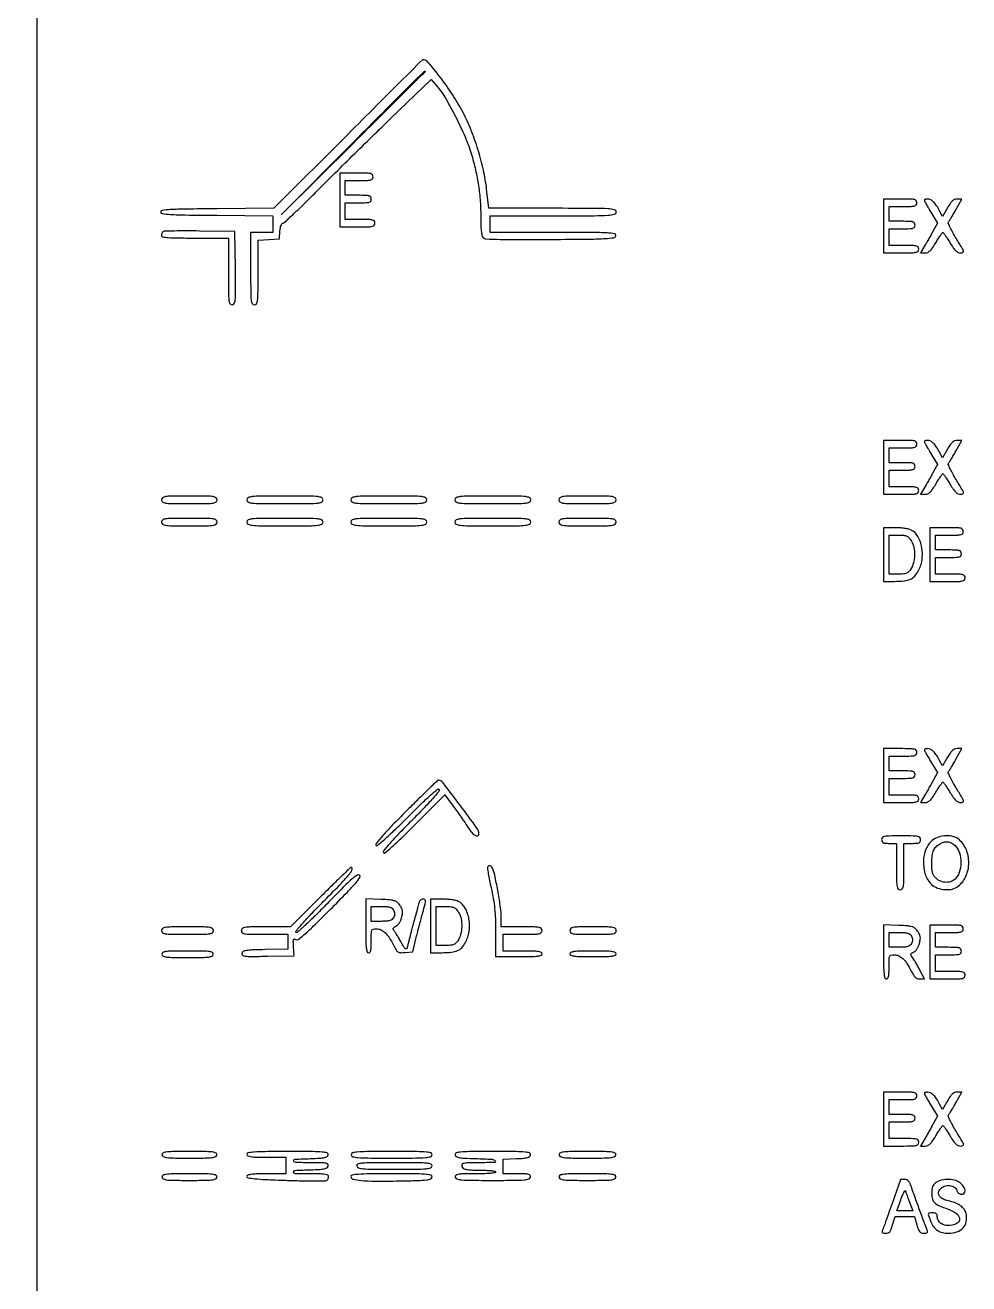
# Model space of a CAD drawing. Extents: x 0 to 1066, y 0 to 761.
# Drawn here: x 777.3 to 820.3, y 113.8 to 171.1 of the extents above; entities that cross this region are included whole.
import ezdxf

# ---------------------------------------------------------------- set-up
doc = ezdxf.new("R2010")
doc.units = 0
doc.header["$MEASUREMENT"] = 0

msp = doc.modelspace()

# ---------------------------------------------------------------- linework, layer by layer
for points in [[(183.390323, 95.266879, 0.000001), (192.989143, 95.254457, 0.000118)], [(329.859243, 95.267872, -0.000023), (352.558836, 95.240684, -0.000004), (375.624384, 95.211821, -0.198594)], [(479.458836, 95.240684, -0.000004), (502.524384, 95.211821, -0.198594)], [(710.559243, 95.267872, -0.000023), (733.258836, 95.240684, -0.000004), (756.324384, 95.211821, -0.198594)], [(416.092229, 95.24091, -0.000004), (439.072908, 95.212432, -0.198597)], [(542.992229, 95.24091, -0.000004), (565.972908, 95.212432, -0.198597)], [(606.442229, 95.24091, -0.000004), (629.422908, 95.212432, -0.198597)], [(669.892229, 95.24091, -0.000004), (692.872908, 95.212432, -0.198597)], [(756.492312, 95.079344, -0.00001), (757.544456, 86.85292, -0.000054)]]:
    msp.add_lwpolyline(points, format="xyb")
for points in [[(409.06215, 749.15415), (40.8618, 749.132981), (40.8618, 380.65769), (40.8618, 12.1824), (501.2973, 12.1824), (961.7328, 12.1824), (961.7328, 380.646631), (961.7328, 749.110861), (961.41555, 749.1633, 0.040886), (961.153339, 749.184871, 0.000002), (934.190609, 749.194398, 0.000089), (904.448031, 749.199508, 0.000054), (869.1804, 749.195529, -0.000029), (813.61687, 749.186499, -0.000004), (696.10453, 749.175037, -0.000004), (556.774728, 749.163736, -0.000004)], [(791.984094, 166.155594), (788.602081, 162.772789), (786.020191, 162.750444, 0.001376), (784.5662, 162.73386, 0.010896), (783.893489, 162.709667, 0.015167), (783.504093, 162.675283, 0.379945), (783.4383, 162.6012, 0.379531), (783.50394, 162.527181, 0.015396), (783.889707, 162.492734, 0.010991), (784.55669, 162.46852, 0.00139), (785.99745, 162.45191), (788.5566, 162.429519), (788.5566, 162.05006), (788.5566, 161.6706), (788.049, 161.6706), (787.5414, 161.6706), (787.5414, 160.0209, 0.001596), (787.544768, 158.965667, 0.023961), (787.564719, 158.598562, 0.091778), (787.613971, 158.43061, 0.282824), (787.7106, 158.3712, 0.267237), (787.806284, 158.426274, 0.103402), (787.856226, 158.576885, 0.026703), (787.876358, 158.908025, 0.001832), (787.8798, 159.847478), (787.8798, 161.323756), (788.36625, 161.349128), (788.8527, 161.3745), (788.878714, 161.73405, -0.024189), (788.896093, 161.877456, -0.043169), (788.92607, 161.992339, -0.055976), (788.964018, 162.070226, -0.256832), (789.006521, 162.0936, 0.189354), (789.074263, 162.120209, 0.001459), (789.513042, 162.530183, 0.005095), (790.013392, 163.010123, 0.003217), (790.587907, 163.579838, -0.00171), (791.286536, 164.276821, -0.000851), (792.176295, 165.155437, -0.000844), (793.101273, 166.062658, -0.001242), (793.917458, 166.85652), (795.767416, 168.646964), (796.051801, 168.310132, -0.04334), (796.433324, 167.769504, -0.014716), (796.893673, 166.923805, -0.015074), (797.317821, 166.020307, -0.028612), (797.594459, 165.2661, -0.016856), (797.79306, 164.521455, -0.020023), (797.928248, 163.806534, -0.019995), (798.005946, 163.08222, -0.016721), (798.0318, 162.309337, 0.008165), (798.037889, 161.936496, 0.024417), (798.058641, 161.682381, 0.033858), (798.09309, 161.510671, 0.154304), (798.147555, 161.42605, 0.164869), (798.273082, 161.37795, 0.003764), (798.92137, 161.357457, 0.006111), (799.8252, 161.346746, 0.001793), (801.213168, 161.352241, 0.001), (803.008548, 161.369379, 0.011394), (803.716916, 161.393709, 0.022542), (804.097808, 161.432771, 0.318514), (804.191517, 161.52255, 0.42188), (804.129607, 161.611444, 0.028052), (803.786887, 161.648573, 0.012007), (803.116642, 161.667219, 0.00095), (801.337403, 161.6706), (798.4548, 161.6706), (798.4548, 162.0513), (798.4548, 162.432), (801.3312, 162.432, 0.000829), (803.205622, 162.435106, 0.013861), (803.8269, 162.454394, 0.043769), (804.126497, 162.498522, 0.347301), (804.2076, 162.6012, 0.348149), (804.126153, 162.703994, 0.043149), (803.823516, 162.748017, 0.013733), (803.196632, 162.767297, 0.00082), (801.304131, 162.7704), (798.400661, 162.7704), (798.299603, 163.639784, 0.026102), (798.151909, 164.511082, 0.019731), (797.902814, 165.449105, 0.01984), (797.583047, 166.356834, 0.027865), (797.221855, 167.135976, 0.021226), (796.738388, 167.956883, 0.019801), (796.176382, 168.753683, 0.013454), (795.635988, 169.420857, 0.219186), (795.380734, 169.5384, 0.198375), (795.370469, 169.534161, 0.000006), (794.376937, 168.544701, 0.000337), (793.281954, 167.452707, 0.000203)], [(795.4938, 169.009238, -0.198897), (795.487552, 168.994154, -0.000015), (794.530814, 168.037358, -0.000515), (793.472558, 166.981278, -0.00031), (792.21555, 165.730988), (788.9373, 162.4743), (792.193988, 165.75255, -0.000203), (794.183242, 167.753353, -0.002267), (794.978965, 168.545829, -0.001359), (795.463902, 169.021833, -0.663843)], [(791.6022, 163.1511), (791.6022, 161.9244), (792.4059, 161.9244, 0.004147), (792.896609, 161.92847, 0.047763), (793.087988, 161.950003, 0.16431), (793.175394, 162.001593, 0.179874), (793.2096, 162.0936, 0.157888), (793.18006, 162.184816, 0.176663), (793.10385, 162.236362, 0.055952), (792.938978, 162.258453, 0.005351), (792.5328, 162.2628), (791.856, 162.2628), (791.856, 162.6435), (791.856, 163.0242), (792.4482, 163.0242, 0.006583), (792.798092, 163.028807, 0.063075), (792.945225, 163.051393, 0.183695), (793.01407, 163.102826, 0.142406), (793.0404, 163.1934, 0.142406), (793.01407, 163.283974, 0.183695), (792.945225, 163.335407, 0.063075), (792.798092, 163.357993, 0.006583), (792.4482, 163.3626), (791.856, 163.3626), (791.856, 163.701), (791.856, 164.0394), (792.4905, 164.0394, 0.005909), (792.868526, 164.043867, 0.059311), (793.024538, 164.06619, 0.180365), (793.097056, 164.117688, 0.150217), (793.125, 164.2086, 0.17273), (793.092327, 164.300357, 0.168559), (793.008675, 164.35195, 0.050222), (792.826122, 164.373649, 0.004487), (792.3636, 164.3778), (791.6022, 164.3778)], [(816.39, 161.9667), (816.39, 160.74), (817.1937, 160.74, 0.004147), (817.684409, 160.74407, 0.047763), (817.875788, 160.765603, 0.16431), (817.963194, 160.817193, 0.179874), (817.9974, 160.9092, 0.157888), (817.96786, 161.000416, 0.176663), (817.89165, 161.051963, 0.055952), (817.726778, 161.074053, 0.005351), (817.3206, 161.0784), (816.6438, 161.0784), (816.6438, 161.4591), (816.6438, 161.8398), (817.236, 161.8398, 0.006583), (817.585892, 161.844407, 0.063075), (817.733025, 161.866993, 0.183695), (817.80187, 161.918426, 0.142406), (817.8282, 162.009, 0.142406), (817.80187, 162.099574, 0.183695), (817.733025, 162.151007, 0.063075), (817.585892, 162.173593, 0.006583), (817.236, 162.1782), (816.6438, 162.1782), (816.6438, 162.5166), (816.6438, 162.855), (817.2783, 162.855, 0.005909), (817.656326, 162.859467, 0.059311), (817.812338, 162.88179, 0.180365), (817.884856, 162.933288, 0.150217), (817.9128, 163.0242, 0.17273), (817.880127, 163.115957, 0.168559), (817.796475, 163.16755, 0.050222), (817.613922, 163.189249, 0.004487), (817.1514, 163.1934), (816.39, 163.1934)], [(818.2512, 163.141017, 0.12301), (818.260101, 163.105385, 0.003159), (818.339275, 162.959033, 0.006529), (818.436137, 162.787992, 0.00439), (818.551031, 162.595059), (818.850861, 162.101484), (818.675697, 161.780292, -0.002869), (818.593434, 161.631488, -0.001518), (818.489789, 161.447832, -0.00151), (818.382612, 161.260575, -0.002337), (818.288797, 161.09955), (818.077062, 160.74), (818.286288, 160.74, 0.105199), (818.403289, 160.764892, 0.085914), (818.509815, 160.836319, 0.052726), (818.62442, 160.971456, 0.014746), (818.773822, 161.2053, -0.006681), (818.883654, 161.383478, -0.010501), (818.98321, 161.533213, -0.004849), (819.070505, 161.656149, -0.254944), (819.095815, 161.668201, -0.226292), (819.121131, 161.654372, -0.004433), (819.208963, 161.530529, -0.009702), (819.309118, 161.380495, -0.006242), (819.419653, 161.202901, 0.014971), (819.568972, 160.972073, 0.051802), (819.684524, 160.836991, 0.083594), (819.791353, 160.76502, 0.106918), (819.907024, 160.74, 0.130295), (820.006099, 160.766264, 0.351922), (820.031035, 160.82947, 0.060655), (819.967639, 160.970606, 0.002956), (819.699363, 161.408922, -0.011173), (819.54513, 161.670467, -0.01758), (819.425815, 161.902301, -0.011947), (819.340879, 162.094424, -0.293207), (819.350732, 162.149172, 0.047422), (819.389079, 162.199228, 0.003721), (819.47718, 162.342442, 0.005039), (819.579467, 162.515436, 0.003834), (819.688165, 162.70695), (819.959352, 163.1934), (819.747815, 163.1934, 0.093558), (819.633244, 163.171773, 0.088897), (819.532118, 163.109706, 0.059307), (819.429331, 162.993575, 0.018991), (819.305137, 162.798989), (819.073997, 162.404577), (818.94811, 162.650939, 0.025616), (818.810175, 162.889839, 0.052309), (818.674302, 163.05808, 0.070756), (818.540101, 163.159179, 0.126762), (818.407288, 163.1934, 0.031847), (818.347494, 163.189588, 0.049151), (818.297051, 163.178012, 0.063174), (818.262125, 163.161143, 0.253917)], [(783.538771, 161.700571, 0.07617), (783.516459, 161.670184, 0.038357), (783.497688, 161.626353, 0.036962), (783.484887, 161.577056, 0.045074), (783.4806, 161.5296, 0.367872), (783.531603, 161.469659, 0.021711), (783.787275, 161.439517, 0.015631), (784.213613, 161.42131, 0.002855), (785.0034, 161.4168), (786.5262, 161.4168), (786.5262, 159.894, 0.001741), (786.529594, 158.919256, 0.026219), (786.549725, 158.580709, 0.103153), (786.600127, 158.427279, 0.268116), (786.697188, 158.3712, 0.28165), (786.794376, 158.430663, 0.096363), (786.842064, 158.596184, 0.024026), (786.856818, 158.961786, 0.001504), (786.845238, 160.04205), (786.8223, 161.7129), (785.209621, 161.735821, 0.003421), (784.587247, 161.740409, 0.005406), (784.053579, 161.734921, 0.001621), (783.592497, 161.723698, 0.191754)], [(816.39, 150.9687), (816.39, 149.742), (817.1937, 149.742, 0.004147), (817.684409, 149.74607, 0.047763), (817.875788, 149.767603, 0.16431), (817.963194, 149.819193, 0.179874), (817.9974, 149.9112, 0.157888), (817.96786, 150.002416, 0.176663), (817.89165, 150.053962, 0.055952), (817.726778, 150.076053, 0.005351), (817.3206, 150.0804), (816.6438, 150.0804), (816.6438, 150.4611), (816.6438, 150.8418), (817.236, 150.8418, 0.006583), (817.585892, 150.846407, 0.063075), (817.733025, 150.868993, 0.183695), (817.80187, 150.920426, 0.142406), (817.8282, 151.011, 0.142406), (817.80187, 151.101574, 0.183695), (817.733025, 151.153007, 0.063075), (817.585892, 151.175593, 0.006583), (817.236, 151.1802), (816.6438, 151.1802), (816.6438, 151.5186), (816.6438, 151.857), (817.2783, 151.857, 0.005909), (817.656326, 151.861467, 0.059311), (817.812338, 151.88379, 0.180365), (817.884856, 151.935288, 0.150217), (817.9128, 152.0262, 0.17273), (817.880127, 152.117957, 0.168559), (817.796475, 152.16955, 0.050222), (817.613922, 152.191249, 0.004487), (817.1514, 152.1954), (816.39, 152.1954)], [(818.2512, 152.143017, 0.12301), (818.260101, 152.107385, 0.003159), (818.339275, 151.961033, 0.006529), (818.436137, 151.789992, 0.00439), (818.551031, 151.597059), (818.850861, 151.103484), (818.675697, 150.782292, -0.002869), (818.593434, 150.633488, -0.001518), (818.489789, 150.449832, -0.00151), (818.382612, 150.262575, -0.002337), (818.288797, 150.10155), (818.077062, 149.742), (818.286288, 149.742, 0.105199), (818.403289, 149.766892, 0.085914), (818.509815, 149.838319, 0.052726), (818.62442, 149.973456, 0.014746), (818.773822, 150.2073, -0.006681), (818.883654, 150.385478, -0.010501), (818.98321, 150.535213, -0.004849), (819.070505, 150.658149, -0.254944), (819.095815, 150.670201, -0.226292), (819.121131, 150.656372, -0.004433), (819.208963, 150.532529, -0.009702), (819.309118, 150.382495, -0.006242), (819.419653, 150.204901, 0.014971), (819.568972, 149.974073, 0.051802), (819.684524, 149.838991, 0.083594), (819.791353, 149.76702, 0.106918), (819.907024, 149.742, 0.130295), (820.006099, 149.768264, 0.351922), (820.031035, 149.83147, 0.060655), (819.967639, 149.972606, 0.002956), (819.699363, 150.410922, -0.011173), (819.54513, 150.672467, -0.01758), (819.425815, 150.904301, -0.011947), (819.340879, 151.096424, -0.293207), (819.350732, 151.151172, 0.047422), (819.389079, 151.201228, 0.003721), (819.47718, 151.344442, 0.005039), (819.579467, 151.517436, 0.003834), (819.688165, 151.70895), (819.959352, 152.1954), (819.747815, 152.1954, 0.093558), (819.633244, 152.173773, 0.088897), (819.532118, 152.111706, 0.059307), (819.429331, 151.995575, 0.018991), (819.305137, 151.800989), (819.073997, 151.406577), (818.94811, 151.652939, 0.025616), (818.810175, 151.891839, 0.052309), (818.674302, 152.06008, 0.070756), (818.540101, 152.161179, 0.126762), (818.407288, 152.1954, 0.031847), (818.347494, 152.191588, 0.049151), (818.297051, 152.180012, 0.063174), (818.262125, 152.163143, 0.253917)], [(783.4806, 149.4882, 0.245279), (783.529952, 149.393648, 0.119596), (783.660375, 149.34297, 0.030926), (783.948507, 149.32256, 0.002222), (784.7496, 149.319, 0.002222), (785.550693, 149.32256, 0.030926), (785.838825, 149.34297, 0.119596), (785.969248, 149.393648, 0.245279), (786.0186, 149.4882, 0.245279), (785.969248, 149.582752, 0.119596), (785.838825, 149.63343, 0.030926), (785.550693, 149.65384, 0.002222), (784.7496, 149.6574, 0.002222), (783.948507, 149.65384, 0.030926), (783.660375, 149.63343, 0.119596), (783.529952, 149.582752, 0.245279)], [(787.3722, 149.4882, 0.289626), (787.433587, 149.391113, 0.086689), (787.610138, 149.342213, 0.022816), (787.994782, 149.322337, 0.001501), (789.1065, 149.319, 0.001501), (790.218218, 149.322337, 0.022816), (790.602863, 149.342213, 0.086689), (790.779413, 149.391113, 0.289626), (790.8408, 149.4882, 0.289626), (790.779413, 149.585287, 0.086689), (790.602863, 149.634187, 0.022816), (790.218218, 149.654063, 0.001501), (789.1065, 149.6574, 0.001501), (787.994782, 149.654063, 0.022816), (787.610138, 149.634187, 0.086689), (787.433587, 149.585287, 0.289626)], [(792.1098, 149.4882, 0.289626), (792.171187, 149.391113, 0.086689), (792.347737, 149.342213, 0.022816), (792.732382, 149.322337, 0.001501), (793.8441, 149.319, 0.001501), (794.955818, 149.322337, 0.022816), (795.340463, 149.342213, 0.086689), (795.517013, 149.391113, 0.289626), (795.5784, 149.4882, 0.289626), (795.517013, 149.585287, 0.086689), (795.340463, 149.634187, 0.022816), (794.955818, 149.654063, 0.001501), (793.8441, 149.6574, 0.001501), (792.732382, 149.654063, 0.022816), (792.347737, 149.634187, 0.086689), (792.171187, 149.585287, 0.289626)], [(796.8474, 149.4882, 0.289626), (796.908787, 149.391113, 0.086689), (797.085338, 149.342213, 0.022816), (797.469982, 149.322337, 0.001501), (798.5817, 149.319, 0.001501), (799.693418, 149.322337, 0.022816), (800.078062, 149.342213, 0.086689), (800.254613, 149.391113, 0.289626), (800.316, 149.4882, 0.289626), (800.254613, 149.585287, 0.086689), (800.078062, 149.634187, 0.022816), (799.693418, 149.654063, 0.001501), (798.5817, 149.6574, 0.001501), (797.469982, 149.654063, 0.022816), (797.085338, 149.634187, 0.086689), (796.908787, 149.585287, 0.289626)], [(801.585, 149.4882, 0.250083), (801.635569, 149.393418, 0.116079), (801.770062, 149.342879, 0.02996), (802.066974, 149.322532, 0.00213), (802.8963, 149.319, 0.00213), (803.725626, 149.322532, 0.02996), (804.022538, 149.342879, 0.116079), (804.157031, 149.393418, 0.250083), (804.2076, 149.4882, 0.250083), (804.157031, 149.582982, 0.116079), (804.022538, 149.633521, 0.02996), (803.725626, 149.653868, 0.00213), (802.8963, 149.6574, 0.00213), (802.066974, 149.653868, 0.02996), (801.770062, 149.633521, 0.116079), (801.635569, 149.582982, 0.250083)], [(783.4806, 148.473, 0.245279), (783.529952, 148.378448, 0.119596), (783.660375, 148.32777, 0.030926), (783.948507, 148.30736, 0.002222), (784.7496, 148.3038, 0.002222), (785.550693, 148.30736, 0.030926), (785.838825, 148.32777, 0.119596), (785.969248, 148.378448, 0.245279), (786.0186, 148.473, 0.245279), (785.969248, 148.567552, 0.119596), (785.838825, 148.61823, 0.030926), (785.550693, 148.63864, 0.002222), (784.7496, 148.6422, 0.002222), (783.948507, 148.63864, 0.030926), (783.660375, 148.61823, 0.119596), (783.529952, 148.567552, 0.245279)], [(787.3722, 148.473, 0.289626), (787.433587, 148.375913, 0.086689), (787.610138, 148.327013, 0.022816), (787.994782, 148.307137, 0.001501), (789.1065, 148.3038, 0.001501), (790.218218, 148.307137, 0.022816), (790.602863, 148.327013, 0.086689), (790.779413, 148.375913, 0.289626), (790.8408, 148.473, 0.289626), (790.779413, 148.570087, 0.086689), (790.602863, 148.618987, 0.022816), (790.218218, 148.638863, 0.001501), (789.1065, 148.6422, 0.001501), (787.994782, 148.638863, 0.022816), (787.610138, 148.618987, 0.086689), (787.433587, 148.570087, 0.289626)], [(792.1098, 148.473, 0.289626), (792.171187, 148.375913, 0.086689), (792.347737, 148.327013, 0.022816), (792.732382, 148.307137, 0.001501), (793.8441, 148.3038, 0.001501), (794.955818, 148.307137, 0.022816), (795.340463, 148.327013, 0.086689), (795.517013, 148.375913, 0.289626), (795.5784, 148.473, 0.289626), (795.517013, 148.570087, 0.086689), (795.340463, 148.618987, 0.022816), (794.955818, 148.638863, 0.001501), (793.8441, 148.6422, 0.001501), (792.732382, 148.638863, 0.022816), (792.347737, 148.618987, 0.086689), (792.171187, 148.570087, 0.289626)], [(796.8474, 148.473, 0.289626), (796.908787, 148.375913, 0.086689), (797.085338, 148.327013, 0.022816), (797.469982, 148.307137, 0.001501), (798.5817, 148.3038, 0.001501), (799.693418, 148.307137, 0.022816), (800.078062, 148.327013, 0.086689), (800.254613, 148.375913, 0.289626), (800.316, 148.473, 0.289626), (800.254613, 148.570087, 0.086689), (800.078062, 148.618987, 0.022816), (799.693418, 148.638863, 0.001501), (798.5817, 148.6422, 0.001501), (797.469982, 148.638863, 0.022816), (797.085338, 148.618987, 0.086689), (796.908787, 148.570087, 0.289626)], [(801.585, 148.473, 0.250083), (801.635569, 148.378218, 0.116079), (801.770062, 148.327679, 0.02996), (802.066974, 148.307332, 0.00213), (802.8963, 148.3038, 0.00213), (803.725626, 148.307332, 0.02996), (804.022538, 148.327679, 0.116079), (804.157031, 148.378218, 0.250083), (804.2076, 148.473, 0.250083), (804.157031, 148.567782, 0.116079), (804.022538, 148.618321, 0.02996), (803.725626, 148.638668, 0.00213), (802.8963, 148.6422, 0.00213), (802.066974, 148.638668, 0.02996), (801.770062, 148.618321, 0.116079), (801.635569, 148.567782, 0.250083)], [(816.39, 146.9925), (816.39, 145.7658), (816.87645, 145.774233, 0.018847), (817.33942, 145.799733, 0.076273), (817.612829, 145.868081, 0.107083), (817.804018, 146.001869, 0.057946), (817.974222, 146.234764, 0.09461), (818.145213, 146.739418, 0.077415), (818.135801, 147.310031, 0.083451), (817.960167, 147.810465, 0.148656), (817.649984, 148.112203, 0.065462), (817.53764, 148.152666, 0.01784), (817.351659, 148.186374, 0.017725), (817.136031, 148.209791, 0.017594), (816.91875, 148.217953), (816.39, 148.2192)], [(818.505, 146.9925), (818.505, 145.7658), (819.3087, 145.7658, 0.004147), (819.799409, 145.76987, 0.047763), (819.990788, 145.791403, 0.16431), (820.078194, 145.842993, 0.179874), (820.1124, 145.935, 0.157888), (820.08286, 146.026216, 0.176663), (820.00665, 146.077763, 0.055952), (819.841778, 146.099853, 0.005351), (819.4356, 146.1042), (818.7588, 146.1042), (818.7588, 146.4849), (818.7588, 146.8656), (819.351, 146.8656, 0.006583), (819.700892, 146.870207, 0.063075), (819.848025, 146.892793, 0.183695), (819.91687, 146.944226, 0.142406), (819.9432, 147.0348, 0.142406), (819.91687, 147.125374, 0.183695), (819.848025, 147.176807, 0.063075), (819.700892, 147.199393, 0.006583), (819.351, 147.204), (818.7588, 147.204), (818.7588, 147.5424), (818.7588, 147.8808), (819.3933, 147.8808, 0.005909), (819.771326, 147.885267, 0.059311), (819.927338, 147.90759, 0.180365), (819.999856, 147.959088, 0.150217), (820.0278, 148.05, 0.17273), (819.995127, 148.141757, 0.168559), (819.911475, 148.19335, 0.050222), (819.728922, 148.215049, 0.004487), (819.2664, 148.2192), (818.505, 148.2192)], [(817.664953, 147.60585, -0.090931), (817.777274, 147.324131, -0.056823), (817.807335, 146.969209, -0.056208), (817.756425, 146.611388, -0.081785), (817.62763, 146.320509, -0.053857), (817.534367, 146.206966, -0.102503), (817.435365, 146.143335, -0.073821), (817.297688, 146.112609, -0.018052), (817.06485, 146.1042), (816.6438, 146.1042), (816.6438, 146.9925), (816.6438, 147.8808), (817.068043, 147.8808, -0.017821), (817.318018, 147.871888, -0.090339), (817.452517, 147.837335, -0.111314), (817.552276, 147.760966, -0.033754)], [(816.39, 136.9251), (816.39, 135.6984), (817.1937, 135.6984, 0.004147), (817.684409, 135.70247, 0.047763), (817.875788, 135.724003, 0.16431), (817.963194, 135.775593, 0.179874), (817.9974, 135.8676, 0.157888), (817.96786, 135.958816, 0.176663), (817.89165, 136.010362, 0.055952), (817.726778, 136.032453, 0.005351), (817.3206, 136.0368), (816.6438, 136.0368), (816.6438, 136.4175), (816.6438, 136.7982), (817.236, 136.7982, 0.006583), (817.585892, 136.802807, 0.063075), (817.733025, 136.825393, 0.183695), (817.80187, 136.876826, 0.142406), (817.8282, 136.9674, 0.142406), (817.80187, 137.057974, 0.183695), (817.733025, 137.109407, 0.063075), (817.585892, 137.131993, 0.006583), (817.236, 137.1366), (816.6438, 137.1366), (816.6438, 137.475), (816.6438, 137.8134), (817.2783, 137.8134, 0.005909), (817.656326, 137.817867, 0.059311), (817.812338, 137.84019, 0.180365), (817.884856, 137.891688, 0.150217), (817.9128, 137.9826, 0.17273), (817.880127, 138.074357, 0.168559), (817.796475, 138.12595, 0.050222), (817.613922, 138.147649, 0.004487), (817.1514, 138.1518), (816.39, 138.1518)], [(818.2512, 138.099417, 0.12301), (818.260101, 138.063785, 0.003159), (818.339275, 137.917433, 0.006529), (818.436137, 137.746392, 0.00439), (818.551031, 137.553459), (818.850861, 137.059884), (818.675697, 136.738692, -0.002869), (818.593434, 136.589888, -0.001518), (818.489789, 136.406232, -0.00151), (818.382612, 136.218975, -0.002337), (818.288797, 136.05795), (818.077062, 135.6984), (818.286288, 135.6984, 0.105199), (818.403289, 135.723292, 0.085914), (818.509815, 135.794719, 0.052726), (818.62442, 135.929856, 0.014746), (818.773822, 136.1637, -0.006681), (818.883654, 136.341878, -0.010501), (818.98321, 136.491613, -0.004849), (819.070505, 136.614549, -0.254944), (819.095815, 136.626601, -0.226292), (819.121131, 136.612772, -0.004433), (819.208963, 136.488929, -0.009702), (819.309118, 136.338895, -0.006242), (819.419653, 136.161301, 0.014971), (819.568972, 135.930473, 0.051802), (819.684524, 135.795391, 0.083594), (819.791353, 135.72342, 0.106918), (819.907024, 135.6984, 0.130295), (820.006099, 135.724664, 0.351922), (820.031035, 135.78787, 0.060655), (819.967639, 135.929006, 0.002956), (819.699363, 136.367322, -0.011173), (819.54513, 136.628867, -0.01758), (819.425815, 136.860701, -0.011947), (819.340879, 137.052824, -0.293207), (819.350732, 137.107572, 0.047422), (819.389079, 137.157628, 0.003721), (819.47718, 137.300842, 0.005039), (819.579467, 137.473836, 0.003834), (819.688165, 137.66535), (819.959352, 138.1518), (819.747815, 138.1518, 0.093558), (819.633244, 138.130173, 0.088897), (819.532118, 138.068106, 0.059307), (819.429331, 137.951975, 0.018991), (819.305137, 137.757389), (819.073997, 137.362977), (818.94811, 137.609339, 0.025616), (818.810175, 137.848239, 0.052309), (818.674302, 138.01648, 0.070756), (818.540101, 138.117579, 0.126762), (818.407288, 138.1518, 0.031847), (818.347494, 138.147988, 0.049151), (818.297051, 138.136412, 0.063174), (818.262125, 138.119543, 0.253917)], [(794.614904, 135.284816, 0.004007), (793.999757, 134.658916, 0.010423), (793.570118, 134.195759, 0.005877), (793.258208, 133.836723, 0.325046), (793.25189, 133.752616, 0.455241), (793.320035, 133.741422, 0.007844), (793.64224, 134.016846, 0.011555), (794.075663, 134.41746, 0.00388), (794.6901, 135.0216, -0.003882), (795.304366, 135.625568, -0.011548), (795.737842, 136.026236, -0.007828), (796.060181, 136.301804, -0.455267), (796.128288, 136.290619, -0.323084), (796.122319, 136.207187, -0.006637), (795.83368, 135.871167, -0.011122), (795.43299, 135.436905, -0.004302), (794.8593, 134.8524, 0.004302), (794.28561, 134.267895, 0.011122), (793.88492, 133.833633, 0.006637), (793.596281, 133.497613, 0.323084), (793.590312, 133.414181, 0.4552), (793.658408, 133.40299, 0.007856), (793.980152, 133.677958, 0.011569), (794.412888, 134.077887, 0.003888), (795.026101, 134.680805), (796.397997, 136.050811), (796.822984, 135.472755, -0.003915), (797.002097, 135.22509, -0.003252), (797.188865, 134.958886, -0.003283), (797.356782, 134.712771, -0.008863), (797.471747, 134.53515, 0.041897), (797.624235, 134.330537, 0.076486), (797.783964, 134.197652, 0.197777), (797.893557, 134.181007, 0.345604), (797.9472, 134.249345, 0.15754), (797.854582, 134.536001, 0.004617), (797.091744, 135.572958, 0.003581), (796.297716, 136.616044, 0.232294), (796.099063, 136.7136, 0.193433), (796.060051, 136.697921, 0.000524), (795.639484, 136.293895, 0.003037), (795.16608, 135.83258, 0.001877)], [(816.3054, 134.0064, 0.094959), (816.321963, 133.919974, 0.184152), (816.36885, 133.868925, 0.098846), (816.461839, 133.84353, 0.017388), (816.6438, 133.8372), (816.9822, 133.8372), (816.9822, 132.7797, 0.002827), (816.985931, 132.119741, 0.036854), (817.006734, 131.875538, 0.138781), (817.057994, 131.765068, 0.218517), (817.1514, 131.7222, 0.218517), (817.244806, 131.765068, 0.138781), (817.296066, 131.875538, 0.036854), (817.316869, 132.119741, 0.002827), (817.3206, 132.7797), (817.3206, 133.8372), (817.7013, 133.8372, 0.013964), (817.911058, 133.843059, 0.090841), (818.013263, 133.86775, 0.188085), (818.063834, 133.918795, 0.102588), (818.082, 134.0064, 0.193568), (818.044802, 134.098885, 0.15568), (817.949813, 134.150421, 0.043488), (817.740805, 134.171667, 0.003595), (817.1937, 134.1756, 0.003595), (816.646595, 134.171667, 0.043488), (816.437588, 134.150421, 0.15568), (816.342598, 134.098885, 0.193568)], [(818.604403, 133.963573, 0.123885), (818.321212, 133.570877, 0.085485), (818.207637, 133.031957, 0.082885), (818.280108, 132.469936, 0.104562), (818.531839, 132.011326, 0.111799), (818.769809, 131.834975, 0.06908), (819.106208, 131.739281, 0.069045), (819.456165, 131.738815, 0.111332), (819.734082, 131.842881, 0.131426), (820.114839, 132.26886, 0.103697), (820.275254, 132.868511, 0.101152), (820.18259, 133.494853, 0.118621), (819.851971, 133.994419, 0.118666), (819.592235, 134.141001, 0.075716), (819.246556, 134.184938, 0.073305), (818.891541, 134.123607, 0.095814)], [(819.583497, 133.791839, -0.143223), (819.811198, 133.507523, -0.079931), (819.91366, 133.072353, -0.077332), (819.875465, 132.611218, -0.11509), (819.694196, 132.25095, -0.119537), (819.505784, 132.111395, -0.098447), (819.260127, 132.060752, -0.09388), (819.003677, 132.107462, -0.097006), (818.785403, 132.244547, -0.056872), (818.684483, 132.36364, -0.080028), (818.626587, 132.489996, -0.054705), (818.598763, 132.661724, -0.014142), (818.592291, 132.942497, -0.025001), (818.611355, 133.287355, -0.075567), (818.670782, 133.514338, -0.098225), (818.784237, 133.679205, -0.062967), (818.9703, 133.819619, -0.051006), (819.135066, 133.892958, -0.090781), (819.281714, 133.912995, -0.090761), (819.425971, 133.879781, -0.050966)], [(790.7139, 131.3838), (789.362283, 130.0302), (788.240342, 130.0302, 0.002611), (787.537387, 130.026529, 0.034823), (787.279793, 130.00586, 0.132666), (787.163315, 129.954754, 0.227175), (787.1184, 129.861, 0.218517), (787.161268, 129.767594, 0.138781), (787.271737, 129.716334, 0.036854), (787.515941, 129.695531, 0.002827), (788.1759, 129.6918), (789.2334, 129.6918), (789.2334, 129.356004), (789.2334, 129.020208), (788.19808, 128.996454, 0.003739), (787.601771, 128.97831, 0.031093), (787.332782, 128.951304, 0.083145), (787.193905, 128.904024, 0.225542), (787.133922, 128.822287, 0.310394), (787.169335, 128.741361, 0.112797), (787.294028, 128.698411, 0.029217), (787.577227, 128.684621, 0.002419), (788.314562, 128.695387), (789.524042, 128.7189), (789.498216, 129.137254, -0.007563), (789.487582, 129.365636, -0.077656), (789.4992, 129.459154, -0.367132), (789.533612, 129.482119, -0.145387), (789.58997, 129.458026, 0.341854), (789.701459, 129.454242, 0.022038), (789.973322, 129.669159, 0.015521), (790.397675, 130.059794, 0.002731), (791.167886, 130.822572, 0.002507), (791.952854, 131.616426, 0.016609), (792.329383, 132.02752, 0.028514), (792.521817, 132.279967, 0.385671), (792.506739, 132.385523, 0.336346), (792.393331, 132.390494, 0.028562), (792.148294, 132.199446, 0.017247), (791.758362, 131.833393, 0.002766), (791.026086, 131.088642, -0.004408), (790.465723, 130.522465, -0.009579), (790.02351, 130.09998, -0.004375), (789.665934, 129.776953, -0.465645), (789.608557, 129.785369, -0.328221), (789.614292, 129.856278, -0.003669), (789.9502, 130.237468, -0.009054), (790.373674, 130.694063, -0.004705), (790.917654, 131.249143, 0.00352), (791.685692, 132.029148, 0.023199), (792.048585, 132.439385, 0.076462), (792.172887, 132.65388, 0.528065), (792.115858, 132.7374, 0.193884), (792.081463, 132.723541, 0.000455), (791.683267, 132.33978, 0.002827), (791.235712, 131.902747, 0.001743)], [(798.342007, 132.75855, 0.176068), (798.332237, 132.708593, 0.003611), (798.374217, 132.4528, 0.008023), (798.430832, 132.151829, 0.005255), (798.505272, 131.8068, -0.012625), (798.604231, 131.312934, -0.018032), (798.665029, 130.870128, -0.016478), (798.697102, 130.395246, -0.008411), (798.707659, 129.79755), (798.7086, 128.6766), (799.7661, 128.6766, 0.003867), (800.3414, 128.681049, 0.025996), (800.6262, 128.700288, 0.0595), (800.777455, 128.737028, 0.313079), (800.8236, 128.8035, 0.292784), (800.781876, 128.868646, 0.072528), (800.6544, 128.906229, 0.030643), (800.41244, 128.92578, 0.004841), (799.9353, 128.9304), (799.047, 128.9304), (799.047, 129.3111), (799.047, 129.6918), (799.9353, 129.6918, 0.003595), (800.482405, 129.695733, 0.043488), (800.691413, 129.716979, 0.15568), (800.786402, 129.768515, 0.193568), (800.8236, 129.861, 0.200111), (800.784944, 129.953718, 0.151374), (800.686125, 130.005205, 0.041619), (800.468312, 130.026325, 0.003368), (799.893, 130.0302), (798.9624, 130.0302), (798.9624, 130.486187, 0.035446), (798.932776, 130.903534, 0.007992), (798.820964, 131.606623, 0.007648), (798.687609, 132.303824, 0.041176), (798.578532, 132.67395, 0.067401), (798.527226, 132.767091, 0.148376), (798.462587, 132.815028, 0.208571), (798.397434, 132.810607, 0.138404)], [(792.7866, 130.075921, 0.003202), (792.790926, 129.400413, 0.022501), (792.809932, 129.07197, 0.049121), (792.84583, 128.895747, 0.329081), (792.9135, 128.8458, 0.232029), (792.975237, 128.87608, 0.108427), (793.014369, 128.9586, 0.047315), (793.035101, 129.114457, 0.00942), (793.0404, 129.3957, -0.00595), (793.044707, 129.757665, -0.096871), (793.070744, 129.875798, -0.238613), (793.13541, 129.929415, -0.056005), (793.279453, 129.9456, -0.111332), (793.481301, 129.900092, -0.0814), (793.670781, 129.768801, -0.058762), (793.856919, 129.540969, -0.025596), (794.050152, 129.200686, 0.016965), (794.171004, 128.979043, 0.118227), (794.256161, 128.890956, 0.135972), (794.366663, 128.857177, 0.025076), (794.58166, 128.862286), (794.930323, 128.8881), (795.075559, 129.4803, -0.002182), (795.143282, 129.751326, -0.001239), (795.227472, 130.078713, -0.001237), (795.313915, 130.408084, -0.002043), (795.388765, 130.68585, 0.003568), (795.49372, 131.080123, 0.058755), (795.512121, 131.214932, 0.256654), (795.480541, 131.274977, 0.147085), (795.399979, 131.2992, 0.10892), (795.329484, 131.283659, 0.102075), (795.270153, 131.239722, 0.082289), (795.223877, 131.166842, 0.046032), (795.191804, 131.06655, -0.007424), (795.164487, 130.951114, -0.002798), (795.122971, 130.79041, -0.002771), (795.075837, 130.616004, -0.003371), (795.029685, 130.4532, 0.003859), (794.979919, 130.27699, 0.002106), (794.921442, 130.060074, 0.002098), (794.863863, 129.839115, 0.003336), (794.816647, 129.6495, -0.00079), (794.774357, 129.4759, -0.000813), (794.731915, 129.304076, -0.000785), (794.694637, 129.155205, -0.003457), (794.671906, 129.067587, -0.244176), (794.635077, 129.027231, -0.294518), (794.585937, 129.038259, -0.060688), (794.509172, 129.137997, -0.00858), (794.380744, 129.363564, 0.005504), (794.279773, 129.543471, 0.006918), (794.182113, 129.707775, 0.005644), (794.096942, 129.843204, 0.053227), (794.053876, 129.896564, -0.183705), (794.03646, 129.93535, -0.158456), (794.047813, 129.978791, -0.095196), (794.091079, 130.024336, -0.040132), (794.163733, 130.067987, 0.084253), (794.245683, 130.127601, 0.049314), (794.321749, 130.222586, 0.044595), (794.385456, 130.342732, 0.038698), (794.430464, 130.478063, 0.026721), (794.464434, 130.654422, 0.076578), (794.462442, 130.778841, 0.082928), (794.423416, 130.891184, 0.035157), (794.337072, 131.025862, 0.057331), (794.214502, 131.15614, 0.10358), (794.086117, 131.225432, 0.055706), (793.890985, 131.260374, 0.007564), (793.475758, 131.281471), (792.7866, 131.306043)], [(794.0556, 130.7916, -0.049536), (794.091762, 130.704226, -0.073486), (794.103853, 130.6224, -0.073486), (794.091762, 130.540574, -0.049536), (794.0556, 130.4532, -0.09537), (793.986705, 130.368275, -0.100861), (793.892466, 130.317033, -0.059921), (793.747432, 130.291048, -0.014397), (793.502723, 130.284), (793.0404, 130.284), (793.0404, 130.6224), (793.0404, 130.9608), (793.502723, 130.9608, -0.014397), (793.747432, 130.953752, -0.059921), (793.892466, 130.927767, -0.100861), (793.986705, 130.876525, -0.09537)], [(795.7476, 130.0725), (795.7476, 128.8458), (796.23405, 128.854233, 0.018847), (796.69702, 128.879733, 0.076273), (796.970429, 128.948081, 0.107083), (797.161618, 129.081869, 0.057946), (797.331822, 129.314764, 0.09461), (797.502813, 129.819418, 0.077415), (797.493401, 130.390031, 0.083451), (797.317767, 130.890465, 0.148656), (797.007584, 131.192203, 0.065462), (796.89524, 131.232666, 0.01784), (796.709259, 131.266374, 0.017725), (796.493631, 131.289791, 0.017594), (796.27635, 131.297953), (795.7476, 131.2992)], [(797.022553, 130.68585, -0.090931), (797.134874, 130.404131, -0.056823), (797.164935, 130.049209, -0.056208), (797.114025, 129.691388, -0.081785), (796.98523, 129.400509, -0.053857), (796.891967, 129.286966, -0.102503), (796.792965, 129.223335, -0.073821), (796.655288, 129.192609, -0.018052), (796.42245, 129.1842), (796.0014, 129.1842), (796.0014, 130.0725), (796.0014, 130.9608), (796.425643, 130.9608, -0.017821), (796.675618, 130.951888, -0.090339), (796.810117, 130.917335, -0.111314), (796.909876, 130.840966, -0.033754)], [(783.4806, 129.861, 0.235138), (783.527439, 129.766908, 0.126958), (783.6498, 129.715971, 0.033055), (783.920367, 129.69542, 0.002431), (784.665, 129.6918, 0.002431), (785.409633, 129.69542, 0.033055), (785.6802, 129.715971, 0.126958), (785.802561, 129.766908, 0.235138), (785.8494, 129.861, 0.235138), (785.802561, 129.955092, 0.126958), (785.6802, 130.006029, 0.033055), (785.409633, 130.02658, 0.002431), (784.665, 130.0302, 0.002431), (783.920367, 130.02658, 0.033055), (783.6498, 130.006029, 0.126958), (783.527439, 129.955092, 0.235138)], [(802.0926, 129.861, 0.218517), (802.135468, 129.767594, 0.138781), (802.245938, 129.716334, 0.036854), (802.490141, 129.695531, 0.002827), (803.1501, 129.6918, 0.002827), (803.810059, 129.695531, 0.036854), (804.054263, 129.716334, 0.138781), (804.164732, 129.767594, 0.218517), (804.2076, 129.861, 0.218517), (804.164732, 129.954406, 0.138781), (804.054263, 130.005666, 0.036854), (803.810059, 130.026469, 0.002827), (803.1501, 130.0302, 0.002827), (802.490141, 130.026469, 0.036854), (802.245938, 130.005666, 0.138781), (802.135468, 129.954406, 0.218517)], [(816.39, 128.891521, 0.003202), (816.394326, 128.216013, 0.022501), (816.413332, 127.88757, 0.049121), (816.44923, 127.711347, 0.329081), (816.5169, 127.6614, 0.232029), (816.578637, 127.69168, 0.108427), (816.617769, 127.7742, 0.047315), (816.638501, 127.930057, 0.00942), (816.6438, 128.2113, -0.00595), (816.648107, 128.573265, -0.096871), (816.674144, 128.691398, -0.238613), (816.73881, 128.745015, -0.056005), (816.882853, 128.7612, -0.111153), (817.084305, 128.715856, -0.081177), (817.27362, 128.585001, -0.058854), (817.45931, 128.358371, -0.025924), (817.651172, 128.02095, 0.021841), (817.750916, 127.842153, 0.069009), (817.83807, 127.736627, 0.100305), (817.930578, 127.680832, 0.085906), (818.042845, 127.6614), (818.25405, 127.6614), (818.047873, 128.06325, 0.006834), (817.959806, 128.229272, 0.006481), (817.865698, 128.395812, 0.006451), (817.778651, 128.54096, 0.022591), (817.717227, 128.631075, -0.02569), (817.650648, 128.730064, -0.192002), (817.641729, 128.784864, -0.198014), (817.673063, 128.82979, -0.027525), (817.773928, 128.886975, 0.089041), (817.851881, 128.944814, 0.046566), (817.926398, 129.040476, 0.042448), (817.989634, 129.160802, 0.038847), (818.033864, 129.293663, 0.026721), (818.067834, 129.470022, 0.076578), (818.065842, 129.594441, 0.082928), (818.026816, 129.706784, 0.035157), (817.940472, 129.841462, 0.057331), (817.817902, 129.97174, 0.10358), (817.689517, 130.041032, 0.055706), (817.494385, 130.075974, 0.007564), (817.079158, 130.097071), (816.39, 130.121643)], [(817.659, 129.6072, -0.049536), (817.695162, 129.519826, -0.073486), (817.707253, 129.438, -0.073486), (817.695162, 129.356174, -0.049536), (817.659, 129.2688, -0.09537), (817.590105, 129.183875, -0.100861), (817.495866, 129.132633, -0.059921), (817.350832, 129.106648, -0.014397), (817.106123, 129.0996), (816.6438, 129.0996), (816.6438, 129.438), (816.6438, 129.7764), (817.106123, 129.7764, -0.014397), (817.350832, 129.769352, -0.059921), (817.495866, 129.743367, -0.100861), (817.590105, 129.692125, -0.09537)], [(818.505, 128.8881), (818.505, 127.6614), (819.3087, 127.6614, 0.004147), (819.799409, 127.66547, 0.047763), (819.990788, 127.687003, 0.16431), (820.078194, 127.738593, 0.179874), (820.1124, 127.8306, 0.157888), (820.08286, 127.921816, 0.176663), (820.00665, 127.973362, 0.055952), (819.841778, 127.995453, 0.005351), (819.4356, 127.9998), (818.7588, 127.9998), (818.7588, 128.3805), (818.7588, 128.7612), (819.351, 128.7612, 0.006583), (819.700892, 128.765807, 0.063075), (819.848025, 128.788393, 0.183695), (819.91687, 128.839826, 0.142406), (819.9432, 128.9304, 0.142406), (819.91687, 129.020974, 0.183695), (819.848025, 129.072407, 0.063075), (819.700892, 129.094993, 0.006583), (819.351, 129.0996), (818.7588, 129.0996), (818.7588, 129.438), (818.7588, 129.7764), (819.3933, 129.7764, 0.005909), (819.771326, 129.780867, 0.059311), (819.927338, 129.80319, 0.180365), (819.999856, 129.854688, 0.150217), (820.0278, 129.9456, 0.17273), (819.995127, 130.037357, 0.168559), (819.911475, 130.08895, 0.050222), (819.728922, 130.110649, 0.004487), (819.2664, 130.1148), (818.505, 130.1148)], [(783.496705, 128.78235, 0.240246), (783.559369, 128.701909, 0.078003), (783.708562, 128.658726, 0.028359), (783.999652, 128.638507, 0.003162), (784.665, 128.6343, 0.003162), (785.330348, 128.638507, 0.028359), (785.621438, 128.658726, 0.078003), (785.770631, 128.701909, 0.240246), (785.833295, 128.78235, 0.314402), (785.797566, 128.862576, 0.104511), (785.669277, 128.907138, 0.028923), (785.383459, 128.926667, 0.002598), (784.665, 128.9304, 0.002598), (783.946541, 128.926667, 0.028923), (783.660723, 128.907138, 0.104511), (783.532434, 128.862576, 0.314402)], [(802.0926, 128.8035, 0.313079), (802.138745, 128.737028, 0.0595), (802.29, 128.700288, 0.025996), (802.5748, 128.681049, 0.003867), (803.1501, 128.6766, 0.003867), (803.7254, 128.681049, 0.025996), (804.0102, 128.700288, 0.0595), (804.161455, 128.737028, 0.313079), (804.2076, 128.8035, 0.313079), (804.161455, 128.869972, 0.0595), (804.0102, 128.906712, 0.025996), (803.7254, 128.925951, 0.003867), (803.1501, 128.9304, 0.003867), (802.5748, 128.925951, 0.025996), (802.29, 128.906712, 0.0595), (802.138745, 128.869972, 0.313079)], [(816.39, 121.2741), (816.39, 120.0474), (817.1937, 120.0474, 0.004147), (817.684409, 120.05147, 0.047763), (817.875788, 120.073003, 0.16431), (817.963194, 120.124593, 0.179874), (817.9974, 120.2166, 0.157888), (817.96786, 120.307816, 0.176663), (817.89165, 120.359362, 0.055952), (817.726778, 120.381453, 0.005351), (817.3206, 120.3858), (816.6438, 120.3858), (816.6438, 120.7665), (816.6438, 121.1472), (817.236, 121.1472, 0.006583), (817.585892, 121.151807, 0.063075), (817.733025, 121.174393, 0.183695), (817.80187, 121.225826, 0.142406), (817.8282, 121.3164, 0.142406), (817.80187, 121.406974, 0.183695), (817.733025, 121.458407, 0.063075), (817.585892, 121.480993, 0.006583), (817.236, 121.4856), (816.6438, 121.4856), (816.6438, 121.824), (816.6438, 122.1624), (817.2783, 122.1624, 0.005909), (817.656326, 122.166867, 0.059311), (817.812338, 122.18919, 0.180365), (817.884856, 122.240688, 0.150217), (817.9128, 122.3316, 0.17273), (817.880127, 122.423357, 0.168559), (817.796475, 122.47495, 0.050222), (817.613922, 122.496649, 0.004487), (817.1514, 122.5008), (816.39, 122.5008)], [(818.2512, 122.448417, 0.12301), (818.260101, 122.412785, 0.003159), (818.339275, 122.266433, 0.006529), (818.436137, 122.095392, 0.00439), (818.551031, 121.902459), (818.850861, 121.408884), (818.675697, 121.087692, -0.002869), (818.593434, 120.938888, -0.001518), (818.489789, 120.755232, -0.00151), (818.382612, 120.567975, -0.002337), (818.288797, 120.40695), (818.077062, 120.0474), (818.286288, 120.0474, 0.105199), (818.403289, 120.072292, 0.085914), (818.509815, 120.143719, 0.052726), (818.62442, 120.278856, 0.014746), (818.773822, 120.5127, -0.006681), (818.883654, 120.690878, -0.010501), (818.98321, 120.840613, -0.004849), (819.070505, 120.963549, -0.254944), (819.095815, 120.975601, -0.226292), (819.121131, 120.961772, -0.004433), (819.208963, 120.837929, -0.009702), (819.309118, 120.687895, -0.006242), (819.419653, 120.510301, 0.014971), (819.568972, 120.279473, 0.051802), (819.684524, 120.144391, 0.083594), (819.791353, 120.07242, 0.106918), (819.907024, 120.0474, 0.130295), (820.006099, 120.073664, 0.351922), (820.031035, 120.13687, 0.060655), (819.967639, 120.278006, 0.002956), (819.699363, 120.716322, -0.011173), (819.54513, 120.977867, -0.01758), (819.425815, 121.209701, -0.011947), (819.340879, 121.401824, -0.293207), (819.350732, 121.456572, 0.047422), (819.389079, 121.506628, 0.003721), (819.47718, 121.649842, 0.005039), (819.579467, 121.822836, 0.003834), (819.688165, 122.01435), (819.959352, 122.5008), (819.747815, 122.5008, 0.093558), (819.633244, 122.479173, 0.088897), (819.532118, 122.417106, 0.059307), (819.429331, 122.300975, 0.018991), (819.305137, 122.106389), (819.073997, 121.711977), (818.94811, 121.958339, 0.025616), (818.810175, 122.197239, 0.052309), (818.674302, 122.36548, 0.070756), (818.540101, 122.466579, 0.126762), (818.407288, 122.5008, 0.031847), (818.347494, 122.496988, 0.049151), (818.297051, 122.485412, 0.063174), (818.262125, 122.468543, 0.253917)], [(783.496705, 119.64555, 0.247865), (783.561717, 119.564526, 0.072891), (783.720692, 119.5217, 0.026538), (784.031157, 119.501629, 0.002874), (784.7496, 119.4975, 0.002874), (785.468043, 119.501629, 0.026538), (785.778508, 119.5217, 0.072891), (785.937483, 119.564526, 0.247865), (786.002495, 119.64555, 0.325738), (785.964519, 119.72631, 0.096254), (785.826418, 119.770477, 0.02702), (785.521288, 119.789908, 0.002392), (784.7496, 119.7936, 0.002392), (783.977912, 119.789908, 0.02702), (783.672782, 119.770477, 0.096254), (783.534681, 119.72631, 0.325738)], [(787.3722, 119.6667, 0.292784), (787.413924, 119.601554, 0.072528), (787.5414, 119.563971, 0.030643), (787.78336, 119.54442, 0.004841), (788.2605, 119.5398), (789.1488, 119.5398), (789.1488, 119.1591), (789.1488, 118.7784), (788.2605, 118.7784, 0.005333), (787.806779, 118.77356, 0.027171), (787.55514, 118.754485, 0.0525), (787.413422, 118.720571, 0.317849), (787.3722, 118.662277, 0.365289), (787.426481, 118.597893, 0.017455), (787.727103, 118.557069, 0.013818), (788.221776, 118.521178, 0.002497), (789.142988, 118.484492, 0.00311), (789.828227, 118.464897, 0.004815), (790.420165, 118.457357, 0.001651), (790.929874, 118.457456, 0.138393), (791.004188, 118.478708, 0.083491), (791.038792, 118.509069, 0.053443), (791.068041, 118.553982, 0.052044), (791.087898, 118.605717, 0.065713), (791.0946, 118.656493, 0.292963), (791.055341, 118.717745, 0.070191), (790.934014, 118.754042, 0.031878), (790.709598, 118.773571, 0.005767), (790.2909, 118.7784, -0.005373), (789.583605, 118.786001, -0.374033), (789.502228, 118.859909, -0.433283), (789.566362, 118.936035, -0.005459), (790.268783, 118.965575, 0.005756), (790.701755, 118.984042, 0.038912), (790.914316, 119.012247, 0.095569), (791.027089, 119.059962, 0.200361), (791.078686, 119.13795, 0.245392), (791.055275, 119.215757, 0.153706), (790.969558, 119.261723, 0.042571), (790.772097, 119.281957, 0.004256), (790.297103, 119.286, -0.005337), (789.586249, 119.293588, -0.364826), (789.502182, 119.367467, -0.442993), (789.564201, 119.443557, -0.00545), (790.268783, 119.473175, 0.005756), (790.701755, 119.491642, 0.038912), (790.914316, 119.519847, 0.095569), (791.027089, 119.567562, 0.200361), (791.078686, 119.64555, 0.379639), (791.028568, 119.729798, 0.057099), (790.818825, 119.771094, 0.018543), (790.379955, 119.790085, 0.001541), (789.239603, 119.7936, 0.001947), (788.193888, 119.789527, 0.015017), (787.704584, 119.771013, 0.02666), (787.431871, 119.737809, 0.363989)], [(792.125905, 119.64555, 0.286013), (792.204255, 119.561009, 0.046576), (792.434683, 119.520706, 0.018279), (792.880506, 119.501294, 0.00174), (793.971, 119.4975, 0.00174), (795.061494, 119.501294, 0.018279), (795.507317, 119.520706, 0.046576), (795.737745, 119.561009, 0.286013), (795.816095, 119.64555, 0.380332), (795.765963, 119.729827, 0.056869), (795.555539, 119.771101, 0.018484), (795.115317, 119.790088, 0.001535), (793.971, 119.7936, 0.001535), (792.826683, 119.790088, 0.018484), (792.386461, 119.771101, 0.056869), (792.176037, 119.729827, 0.380332)], [(792.379705, 119.13795, 0.27963), (792.455599, 119.054092, 0.051026), (792.670325, 119.01326, 0.019589), (793.087169, 118.993745, 0.001902), (794.0979, 118.9899, 0.001902), (795.108631, 118.993745, 0.019589), (795.525475, 119.01326, 0.051026), (795.740201, 119.054092, 0.27963), (795.816095, 119.13795, 0.371486), (795.768122, 119.221519, 0.063172), (795.573648, 119.263403, 0.019828), (795.162365, 119.28246, 0.001663), (794.0979, 119.286, 0.001663), (793.033435, 119.28246, 0.019828), (792.622152, 119.263403, 0.063172), (792.427678, 119.221519, 0.371486)], [(796.86335, 119.64555, 0.216015), (796.919252, 119.566367, 0.087454), (797.045952, 119.519239, 0.034227), (797.287808, 119.491739, 0.004591), (797.800153, 119.473488, -0.006098), (798.539833, 119.444906, -0.205312), (798.694953, 119.368859, -0.631437), (798.662634, 119.295792, -0.006981), (797.9613, 119.286, 0.007237), (797.448886, 119.278583, 0.064377), (797.226505, 119.24326, 0.30134), (797.164585, 119.169645, 0.204449), (797.196893, 119.061134, 0.152031), (797.276954, 119.0091, 0.03354), (797.439152, 118.97495, 0.025422), (797.672901, 118.953943, 0.009699), (797.999859, 118.9476, -0.010018), (798.284525, 118.941896, -0.019686), (798.510265, 118.923925, -0.016), (798.679275, 118.898243, -0.361632), (798.7086, 118.863, -0.375834), (798.676609, 118.826452, -0.010682), (798.453249, 118.80146, -0.015393), (798.157233, 118.783892, -0.007124), (797.771797, 118.7784, 0.003523), (797.216917, 118.77449, 0.036888), (796.990492, 118.754551, 0.135556), (796.891305, 118.708936, 0.271526), (796.863505, 118.63035, 0.27963), (796.939399, 118.546492, 0.051026), (797.154125, 118.50566, 0.019589), (797.570969, 118.486145, 0.001902), (798.5817, 118.4823, 0.001902), (799.592431, 118.486145, 0.019589), (800.009275, 118.50566, 0.051026), (800.224001, 118.546492, 0.27963), (800.299895, 118.63035, 0.204922), (800.28321, 118.707124, 0.180749), (800.214967, 118.753304, 0.053531), (800.05634, 118.774094, 0.00584), (799.687703, 118.7784), (799.047, 118.7784), (799.047, 119.113094), (799.047, 119.447787), (799.659453, 119.472644, 0.008479), (799.986975, 119.491504, 0.047313), (800.160172, 119.521062, 0.105433), (800.254856, 119.569597, 0.176416), (800.300156, 119.64555, 0.371109), (800.252064, 119.729126, 0.06308), (800.05745, 119.770999, 0.019824), (799.646082, 119.790058, 0.001664), (798.5817, 119.7936, 0.001663), (797.517285, 119.790059, 0.019826), (797.105951, 119.771001, 0.063117), (796.911394, 119.729123, 0.371262)], [(801.601105, 119.64555, 0.251426), (801.667244, 119.564244, 0.070478), (801.831154, 119.521598, 0.025711), (802.151303, 119.501594, 0.002748), (802.8963, 119.4975, 0.002748), (803.641297, 119.501594, 0.025711), (803.961446, 119.521598, 0.070478), (804.125356, 119.564244, 0.251426), (804.191495, 119.64555, 0.330993), (804.152451, 119.726576, 0.092428), (804.009388, 119.77054, 0.026158), (803.694603, 119.789926, 0.002301), (802.8963, 119.7936, 0.002301), (802.097997, 119.789926, 0.026158), (801.783212, 119.77054, 0.092428), (801.640149, 119.726576, 0.330993)], [(783.496705, 118.63035, 0.247865), (783.561717, 118.549326, 0.072891), (783.720692, 118.5065, 0.026538), (784.031157, 118.486429, 0.002874), (784.7496, 118.4823, 0.002874), (785.468043, 118.486429, 0.026538), (785.778508, 118.5065, 0.072891), (785.937483, 118.549326, 0.247865), (786.002495, 118.63035, 0.325738), (785.964519, 118.71111, 0.096254), (785.826418, 118.755277, 0.02702), (785.521288, 118.774708, 0.002392), (784.7496, 118.7784, 0.002392), (783.977912, 118.774708, 0.02702), (783.672782, 118.755277, 0.096254), (783.534681, 118.71111, 0.325738)], [(792.1098, 118.656684, 0.348183), (792.202849, 118.539262, 0.035004), (792.580411, 118.4781, 0.022127), (793.214259, 118.448687, 0.00482), (794.308317, 118.456913, 0.002343), (795.178215, 118.475919, 0.022001), (795.551387, 118.50228, 0.056702), (795.744635, 118.547081, 0.266007), (795.81617, 118.63035, 0.379814), (795.766104, 118.714595, 0.057134), (795.556424, 118.755895, 0.018545), (795.117592, 118.774886, 0.001541), (793.977203, 118.7784, 0.002051), (792.955592, 118.774209, 0.014221), (792.455439, 118.755871, 0.022156), (792.167723, 118.724271, 0.369881)], [(801.601105, 118.63035, 0.251426), (801.667244, 118.549044, 0.070478), (801.831154, 118.506398, 0.025711), (802.151303, 118.486394, 0.002748), (802.8963, 118.4823, 0.002748), (803.641297, 118.486394, 0.025711), (803.961446, 118.506398, 0.070478), (804.125356, 118.549044, 0.251426), (804.191495, 118.63035, 0.330993), (804.152451, 118.711376, 0.092428), (804.009388, 118.75534, 0.026158), (803.694603, 118.774726, 0.002301), (802.8963, 118.7784, 0.002301), (802.097997, 118.774726, 0.026158), (801.783212, 118.75534, 0.092428), (801.640149, 118.711376, 0.330993)], [(817.151395, 118.50345, -0.084799), (817.144891, 118.465434, -0.000052), (816.77892, 117.426662, -0.000388), (816.443376, 116.476928, -0.009822), (816.346375, 116.21925, 0.060048), (816.326783, 116.145519, 0.230938), (816.341032, 116.101662, 0.170663), (816.389125, 116.077554, 0.031659), (816.489379, 116.0712, 0.086283), (816.597494, 116.089997, 0.134827), (816.674323, 116.143959, 0.082591), (816.736396, 116.25097, 0.018432), (816.803868, 116.4519), (816.916276, 116.8326), (817.361243, 116.8326), (817.806211, 116.8326), (817.9128, 116.4519, 0.017944), (817.978185, 116.24699, 0.087286), (818.038412, 116.141531, 0.141822), (818.115634, 116.089152, 0.078722), (818.228946, 116.0712, 0.029308), (818.334092, 116.077368, 0.166988), (818.383822, 116.101276, 0.236769), (818.398664, 116.145066, 0.061225), (818.37889, 116.21925, -0.006965), (818.256601, 116.535606, -0.001209), (818.035345, 117.13704, -0.001323), (817.815617, 117.743787, -0.005089), (817.683852, 118.12275, 0.017403), (817.605081, 118.3325, 0.074917), (817.536322, 118.446275, 0.125362), (817.456616, 118.504172, 0.094981), (817.350049, 118.5246, 0.00999), (817.273884, 118.523078, 0.016528), (817.209752, 118.518387, 0.010464), (817.158648, 118.511862, 0.371455)], [(818.77995, 118.382944, 0.064007), (818.687152, 118.298732, 0.085808), (818.629351, 118.201165, 0.066535), (818.598834, 118.071274, 0.024477), (818.5896, 117.882758, 0.055339), (818.618237, 117.624812, 0.149321), (818.708473, 117.466324, 0.090969), (818.902244, 117.340662, 0.013145), (819.343697, 117.170657, -0.070637), (819.718195, 116.974569, -0.215768), (819.857951, 116.731824, -0.299828), (819.750196, 116.527464, -0.104684), (819.416404, 116.42627, -0.073735), (819.189938, 116.440205, -0.104161), (819.005647, 116.521673, -0.119079), (818.886323, 116.660512, -0.118782), (818.8434, 116.838643, 0.082235), (818.830946, 116.913852, 0.147435), (818.794833, 116.964334, 0.119852), (818.730624, 116.992894, 0.045016), (818.6319, 117.0018, 0.028442), (818.477493, 116.99301, 0.327023), (818.435392, 116.954113, 0.139119), (818.442029, 116.874942, 0.005125), (818.551889, 116.592001, 0.065244), (818.680677, 116.362252, 0.088006), (818.854042, 116.199438, 0.085852), (819.07634, 116.103565, 0.059042), (819.349473, 116.0712, 0.079385), (819.738677, 116.133386, 0.130563), (820.016488, 116.314024, 0.137881), (820.158628, 116.600502, 0.093265), (820.158828, 116.967247, 0.114024), (820.075295, 117.158128, 0.079467), (819.90627, 117.322886, 0.063948), (819.656922, 117.4547, 0.038754), (819.335766, 117.547434, -0.060203), (819.119087, 117.620177, -0.103319), (818.968006, 117.735045, -0.141227), (818.903642, 117.873835, -0.162669), (818.928078, 118.017146, -0.149104), (819.101837, 118.190203, -0.123853), (819.356231, 118.252698, -0.133716), (819.595553, 118.1861, -0.183571), (819.733073, 118.012672, 0.153609), (819.814987, 117.896012, 0.157876), (819.948016, 117.848861, 0.194842), (820.063996, 117.892172, 0.210147), (820.1124, 118.002253, 0.093821), (820.098733, 118.074446, 0.037607), (820.054883, 118.16537, 0.035541), (819.991523, 118.258863, 0.037508), (819.916597, 118.340653, 0.118482), (819.69087, 118.469394, 0.061394), (819.368523, 118.521356, 0.060569), (819.036356, 118.493454, 0.10142)], [(817.577555, 117.48825), (817.727344, 117.0864), (817.365038, 117.0864), (817.002732, 117.0864), (817.180543, 117.600818, -0.011999), (817.251293, 117.790624, -0.026422), (817.316317, 117.931059, -0.047278), (817.366634, 118.007701, -0.601846), (817.39306, 118.002668, 0.009837), (817.414896, 117.936495, 0.001488), (817.461571, 117.805123, 0.001668), (817.517662, 117.650356, 0.001442)]]:
    msp.add_lwpolyline(points, format="xyb", close=True)
msp.add_lwpolyline([(960.8868, 114.1677), (960.8868, 13.113), (869.3496, 13.113), (777.8124, 13.113), (777.8124, 114.1677), (777.8124, 215.2224), (869.3496, 215.2224), (960.8868, 215.2224)], close=True)

doc.saveas('drawing.dxf')
